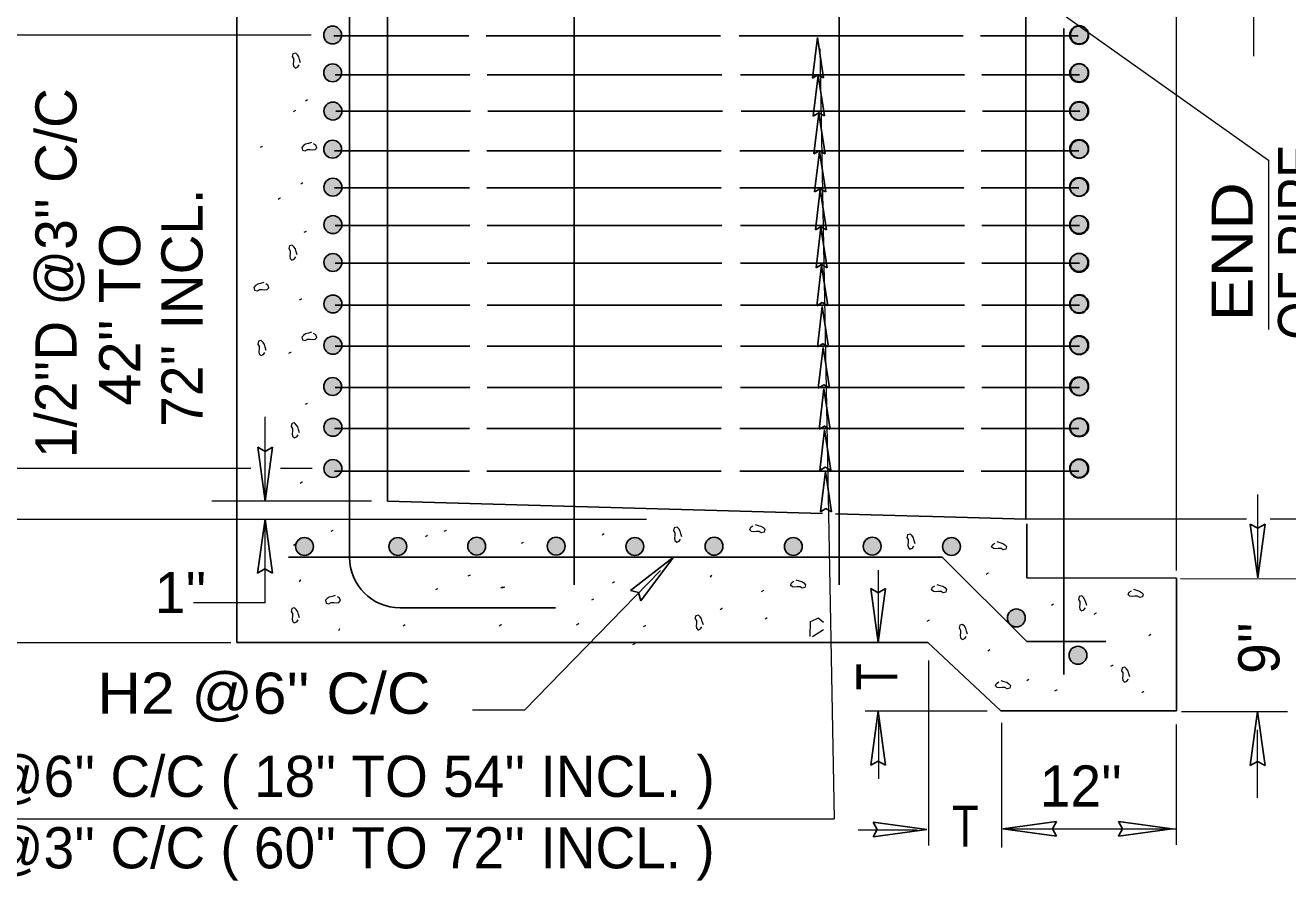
# Model space of a CAD drawing. Extents: x 83 to 453, y 268 to 558.
# Drawn here: x 210.64 to 250.56, y 305.92 to 332.96 of the extents above; entities that cross this region are included whole.
import ezdxf
from ezdxf.enums import TextEntityAlignment as Align

# ---------------------------------------------------------------- set-up
doc = ezdxf.new("R2010")
doc.units = 0
doc.header["$LTSCALE"] = 0.52
doc.layers.add('1', color=7, linetype='Continuous', lineweight=25)

msp = doc.modelspace()

# ---------------------------------------------------------------- hatches: boundary and pattern name
at = {"layer": '1'}
for points in [[(220.6448, 332.6463, 1), (220.079, 332.6463, 1)], [(243.684, 332.6463, 1), (244.2498, 332.6463, 1)], [(220.6449, 331.4523, 1), (220.0791, 331.4523, 1)], [(243.6839, 331.4523, 1), (244.2498, 331.4523, 1)], [(220.653, 330.2434, 1), (220.0872, 330.2434, 1)], [(243.6758, 330.2434, 1), (244.2417, 330.2434, 1)], [(220.6448, 329.0371, 1), (220.079, 329.0371, 1)], [(243.684, 329.0371, 1), (244.2498, 329.0371, 1)], [(220.653, 327.8366, 1), (220.0872, 327.8366, 1)], [(243.6758, 327.8366, 1), (244.2417, 327.8366, 1)], [(220.653, 326.6551, 1), (220.0872, 326.6551, 1)], [(243.6758, 326.6551, 1), (244.2417, 326.6551, 1)], [(220.653, 325.4581, 1), (220.0872, 325.4581, 1)], [(243.6758, 325.4581, 1), (244.2417, 325.4581, 1)], [(220.653, 324.1468, 1), (220.0872, 324.1468, 1)], [(243.6758, 324.1468, 1), (244.2417, 324.1468, 1)], [(220.653, 322.8411, 1), (220.0872, 322.8411, 1)], [(243.6758, 322.8411, 1), (244.2417, 322.8411, 1)], [(220.6448, 321.5377, 1), (220.079, 321.5377, 1)], [(243.684, 321.5377, 1), (244.2498, 321.5377, 1)], [(220.653, 320.2479, 1), (220.0872, 320.2479, 1)], [(243.6758, 320.2479, 1), (244.2417, 320.2479, 1)], [(220.653, 318.9453, 1), (220.0872, 318.9453, 1)], [(243.6758, 318.9453, 1), (244.2417, 318.9453, 1)], [(219.1875, 316.4817, 1), (219.7533, 316.4817, 1)], [(222.7062, 316.4817, 1), (222.1403, 316.4817, 1)], [(225.1988, 316.4899, 1), (224.6329, 316.4899, 1)], [(227.7093, 316.492, 1), (227.1434, 316.492, 1)], [(230.1996, 316.4817, 1), (229.6337, 316.4817, 1)], [(232.1367, 316.4898, 1), (232.7025, 316.4898, 1)], [(235.2084, 316.4817, 1), (234.6426, 316.4817, 1)], [(237.1375, 316.4899, 1), (237.7033, 316.4899, 1)], [(240.2091, 316.4817, 1), (239.6432, 316.4817, 1)], [(242.26, 314.2237, 1), (241.6942, 314.2237, 1)], [(244.2083, 313.0435, 1), (243.6425, 313.0435, 1)]]:
    msp.add_hatch(color=256, dxfattribs=at).paths.add_polyline_path(points)

# ---------------------------------------------------------------- linework, layer by layer
for p, q in [((217.3343, 313.4438), (217.3343, 344.6917)), ((222.0943, 317.9144), (222.0943, 344.6917)), ((227.9943, 344.1376), (227.9943, 315.2648)), ((236.375, 344.0273), (236.375, 315.2648)), ((220.8943, 340.8797), (220.8943, 316.1438)), ((242.275, 336.8518), (242.275, 317.3438)), ((220.4, 332.6221), (224.6642, 332.6221)), ((225.2119, 332.6221), (232.6275, 332.6221)), ((233.2173, 332.6221), (240.2957, 332.6221)), ((235.6858, 332.5674), (235.5338, 331.2872)), ((235.6858, 332.5674), (235.8847, 331.2936)), ((240.8434, 332.6221), (243.9288, 332.6221)), ((243.475, 332.8523), (243.475, 312.4357)), ((220.4397, 331.3913), (224.7039, 331.3913)), ((225.2516, 331.3913), (232.6672, 331.3913)), ((233.257, 331.3913), (240.3354, 331.3913)), ((235.7079, 331.3674), (235.5559, 330.0872)), ((235.7079, 331.3674), (235.9068, 330.0936)), ((240.8831, 331.3913), (243.9685, 331.3913)), ((220.4595, 330.2399), (224.7237, 330.2399)), ((225.2714, 330.2399), (232.687, 330.2399)), ((233.2768, 330.2399), (240.3552, 330.2399)), ((235.73, 330.1674), (235.578, 328.8872)), ((235.73, 330.1674), (235.9289, 328.8936)), ((240.9029, 330.2399), (243.9883, 330.2399)), ((220.4198, 328.9893), (224.6841, 328.9893)), ((225.2318, 328.9893), (232.6473, 328.9893)), ((233.2372, 328.9893), (240.3156, 328.9893)), ((235.7521, 328.9674), (235.6001, 327.6872)), ((235.7521, 328.9674), (235.951, 327.6936)), ((240.8632, 328.9893), (243.9487, 328.9893)), ((220.4198, 327.8181), (224.6841, 327.8181)), ((225.2318, 327.8181), (232.6473, 327.8181)), ((233.2372, 327.8181), (240.3156, 327.8181)), ((235.7742, 327.7674), (235.6222, 326.4872)), ((235.7742, 327.7674), (235.9731, 326.4936)), ((240.8632, 327.8181), (243.9487, 327.8181)), ((220.4397, 326.6269), (224.7039, 326.6269)), ((225.2516, 326.6269), (232.6672, 326.6269)), ((233.257, 326.6269), (240.3354, 326.6269)), ((235.7962, 326.5674), (235.6442, 325.2872)), ((235.7962, 326.5674), (235.9952, 325.2936)), ((240.8831, 326.6269), (243.9685, 326.6269)), ((220.4397, 325.4358), (224.7039, 325.4358)), ((225.2516, 325.4358), (232.6672, 325.4358)), ((233.257, 325.4358), (240.3354, 325.4358)), ((235.8183, 325.3674), (235.6663, 324.0872)), ((235.8183, 325.3674), (236.0172, 324.0936)), ((240.8831, 325.4358), (243.9685, 325.4358)), ((220.4397, 324.1058), (224.7039, 324.1058)), ((225.2516, 324.1058), (232.6672, 324.1058)), ((233.257, 324.1058), (240.3354, 324.1058)), ((240.8831, 324.1058), (243.9685, 324.1058)), ((235.8422, 324.0674), (235.6902, 322.7872)), ((235.8422, 324.0674), (236.0412, 322.7936)), ((220.4397, 322.8154), (224.7039, 322.8154)), ((225.2516, 322.8154), (232.6672, 322.8154)), ((233.257, 322.8154), (240.3354, 322.8154)), ((235.8662, 322.7674), (235.7142, 321.4872)), ((235.8662, 322.7674), (236.0651, 321.4936)), ((240.8831, 322.8154), (243.9685, 322.8154)), ((220.4397, 321.5052), (224.7039, 321.5052)), ((225.2516, 321.5052), (232.6672, 321.5052)), ((233.257, 321.5052), (240.3354, 321.5052)), ((235.8901, 321.4674), (235.7381, 320.1872)), ((235.8901, 321.4674), (236.089, 320.1936)), ((240.8831, 321.5052), (243.9685, 321.5052)), ((220.4198, 320.2149), (224.6841, 320.2149)), ((225.2318, 320.2149), (232.6473, 320.2149)), ((233.2372, 320.2149), (240.3156, 320.2149)), ((235.914, 320.1674), (235.762, 318.8872)), ((235.914, 320.1674), (236.1129, 318.8936)), ((240.8632, 320.2149), (243.9487, 320.2149)), ((218.2264, 317.9147), (217.9924, 319.6178)), ((218.2264, 317.9147), (218.4604, 319.6178)), ((220.4198, 318.865), (224.6841, 318.865)), ((225.2318, 318.865), (232.6473, 318.865)), ((233.2372, 318.865), (240.3156, 318.865)), ((235.9382, 318.8559), (235.7861, 317.5757)), ((235.9382, 318.8559), (236.1371, 317.5821)), ((240.8632, 318.865), (243.9487, 318.865)), ((235.8457, 317.5257), (222.0943, 317.9144)), ((218.2248, 317.3435), (217.9907, 315.6405)), ((218.2248, 317.3435), (218.4587, 315.6405)), ((239.2712, 317.4287), (236.2555, 317.5141)), ((242.275, 317.3438), (238.9588, 317.4376)), ((249.6076, 315.4877), (249.3736, 317.1907)), ((249.6076, 315.4877), (249.8416, 317.1907)), ((239.6345, 316.1438), (218.9637, 316.1438)), ((231.1396, 316.1392), (229.7739, 315.0952)), ((231.1396, 316.1392), (230.1061, 314.7656)), ((242.3039, 313.4744), (239.6345, 316.1438)), ((247.035, 311.2915), (247.035, 315.4847)), ((237.6097, 313.4479), (237.3757, 315.1509)), ((237.6097, 313.4479), (237.8437, 315.1509)), ((227.4069, 314.5438), (222.4943, 314.5438)), ((217.3343, 313.4438), (239.1753, 313.4438)), ((241.4819, 311.2915), (239.1753, 313.4438)), ((242.3039, 313.4744), (244.8063, 313.4744)), ((237.6097, 311.2732), (237.3757, 309.5702)), ((237.6097, 311.2732), (237.8437, 309.5702)), ((241.4819, 311.2915), (247.035, 311.2915)), ((249.6059, 311.2618), (249.3719, 309.5587)), ((249.6059, 311.2618), (249.8399, 309.5587)), ((239.1488, 307.5392), (237.4458, 307.7732)), ((241.5475, 307.5587), (243.2505, 307.7928)), ((246.9067, 307.5604), (245.2037, 307.7944)), ((239.1488, 307.5392), (237.4458, 307.3052)), ((241.5475, 307.5587), (243.2505, 307.3247)), ((246.9067, 307.5604), (245.2037, 307.3264))]:
    msp.add_line(p, q, dxfattribs=at)
at = {"layer": '1', "lineweight": 13}
for p, q in [((247.028, 336.7361), (247.028, 315.7188)), ((249.483, 331.9816), (249.483, 334.2788)), ((219.6825, 332.6454), (207.3576, 332.6454)), ((235.7657, 332.2151), (236.2132, 307.8752)), ((218.2256, 317.9144), (218.2256, 320.5828)), ((217.775, 318.9454), (207.5103, 318.9454)), ((219.7127, 318.9454), (218.7136, 318.9454)), ((249.6068, 315.6691), (249.6068, 318.1282)), ((221.5943, 317.9144), (216.5439, 317.9144)), ((199.0753, 317.3438), (230.2849, 317.3438)), ((218.2256, 314.702), (218.2256, 317.3438)), ((249.2582, 317.3438), (242.275, 317.3438)), ((266.2229, 317.3438), (250.0004, 317.3438)), ((237.6087, 315.735), (237.6087, 313.4626)), ((247.1712, 315.4701), (266.3678, 315.4445)), ((218.2256, 314.702), (215.9663, 314.702)), ((235.4591, 314.1215), (235.4493, 313.6371)), ((235.5327, 313.6362), (235.8757, 313.8605)), ((185.5078, 313.4438), (217.147, 313.4438)), ((239.2042, 312.8779), (239.2042, 307.0273)), ((237.1925, 311.292), (241.0551, 311.292)), ((237.6184, 311.0267), (237.6184, 309.1382)), ((247.195, 311.2675), (250.5512, 311.2675)), ((241.5101, 310.9054), (241.5101, 306.9665)), ((247.0281, 310.8578), (247.0281, 307.0577)), ((249.5917, 310.684), (249.5917, 308.5357)), ((201.2254, 307.8752), (236.2132, 307.8752)), ((236.9712, 307.5308), (238.8429, 307.5308)), ((241.5472, 307.5596), (247.0281, 307.5596))]:
    msp.add_line(p, q, dxfattribs=at)
for points in [[(242.8439, 333.7266), (249.9515, 328.6962), (249.9515, 323.3407)], [(219.3498, 331.7688), (219.3168, 331.8681), (219.2947, 331.9562), (219.2507, 332.0226), (219.1956, 332.0775), (219.1072, 332.0556), (219.0853, 331.9672), (219.1292, 331.9011), (219.1293, 331.8131), (219.1182, 331.7355), (219.1292, 331.6586), (219.1846, 331.6032), (219.2618, 331.6363), (219.3057, 331.7027)], [(219.5025, 330.5701), (219.5676, 330.6087), (219.5705, 330.6087)], [(219.1281, 330.2329), (219.1932, 330.2716), (219.1961, 330.2715)], [(218.0811, 329.0984), (218.1462, 329.1371), (218.1491, 329.137)], [(219.6951, 329.2496), (219.5957, 329.2167), (219.5077, 329.1946), (219.4412, 329.1506), (219.3863, 329.0954), (219.4082, 329.007), (219.4966, 328.9851), (219.5627, 329.0291), (219.6507, 329.0292), (219.7283, 329.0181), (219.8053, 329.0291), (219.8607, 329.0844), (219.8275, 329.1617), (219.7612, 329.2056)], [(219.3527, 327.9471), (219.4178, 327.9857), (219.4207, 327.9857)], [(218.6412, 327.4599), (218.7063, 327.4986), (218.7092, 327.4985)], [(219.4651, 326.4108), (219.5302, 326.4494), (219.5331, 326.4493)], [(219.2374, 325.6983), (219.2045, 325.7977), (219.1824, 325.8857), (219.1384, 325.9522), (219.0832, 326.0071), (218.9948, 325.9852), (218.9729, 325.8968), (219.0169, 325.8307), (219.017, 325.7427), (219.0059, 325.6651), (219.0169, 325.5882), (219.0722, 325.5327), (219.1495, 325.5659), (219.1934, 325.6322)], [(218.1813, 324.8262), (218.0819, 324.7933), (217.9938, 324.7712), (217.9274, 324.7272), (217.8725, 324.672), (217.8944, 324.5836), (217.9827, 324.5617), (218.0489, 324.6057), (218.1369, 324.6058), (218.2145, 324.5947), (218.2914, 324.6057), (218.3468, 324.661), (218.3137, 324.7382), (218.2473, 324.7822)], [(219.3153, 324.2748), (219.3804, 324.3135), (219.3833, 324.3134)], [(218.2598, 322.6796), (218.2269, 322.7789), (218.2048, 322.867), (218.1608, 322.9334), (218.1057, 322.9883), (218.0172, 322.9664), (217.9953, 322.8781), (218.0393, 322.8119), (218.0394, 322.7239), (218.0283, 322.6463), (218.0393, 322.5694), (218.0947, 322.514), (218.1719, 322.5472), (218.2158, 322.6135)], [(219.6952, 323.2542), (219.5958, 323.2212), (219.5077, 323.1992), (219.4413, 323.1552), (219.3864, 323.1), (219.4083, 323.0116), (219.4967, 322.9897), (219.5628, 323.0337), (219.6508, 323.0337), (219.7284, 323.0227), (219.8053, 323.0337), (219.8607, 323.089), (219.8276, 323.1662), (219.7612, 323.2102)], [(218.9783, 322.5886), (219.0433, 322.6273), (219.0462, 322.6272)], [(219.5025, 320.9773), (219.5676, 321.016), (219.5705, 321.0159)], [(219.3123, 320.0775), (219.2794, 320.1768), (219.2573, 320.2649), (219.2133, 320.3313), (219.1582, 320.3862), (219.0697, 320.3643), (219.0478, 320.276), (219.0918, 320.2098), (219.0919, 320.1218), (219.0808, 320.0442), (219.0918, 319.9673), (219.1472, 319.9119), (219.2244, 319.9451), (219.2683, 320.0114)], [(219.3367, 318.4817), (219.4017, 318.5203), (219.4047, 318.5202)], [(220.3127, 316.9623), (220.3777, 317.001), (220.3807, 317.0009)], [(223.8916, 316.9623), (223.9567, 317.001), (223.9596, 317.0009)], [(231.4047, 316.7822), (231.3717, 316.8816), (231.3497, 316.9697), (231.3057, 317.0361), (231.2505, 317.091), (231.1621, 317.0691), (231.1402, 316.9808), (231.1842, 316.9146), (231.1842, 316.8266), (231.1732, 316.749), (231.1842, 316.6721), (231.2395, 316.6167), (231.3167, 316.6498), (231.3607, 316.7162)], [(233.7147, 317.1784), (233.8141, 317.1453), (233.9022, 317.1234), (233.9686, 317.0794), (234.0237, 317.0241), (234.0016, 316.9359), (233.9136, 316.9138), (233.8471, 316.9579), (233.7591, 316.9578), (233.6817, 316.947), (233.6046, 316.9579), (233.5497, 317.0131), (233.5827, 317.0904), (233.6485, 317.1343)], [(219.1197, 316.5283), (219.1848, 316.5669), (219.1877, 316.5668)], [(223.2951, 316.7996), (223.3602, 316.8383), (223.3631, 316.8382)], [(226.3317, 316.5825), (226.3968, 316.6212), (226.3997, 316.6211)], [(228.8804, 316.8538), (228.9455, 316.8925), (228.9484, 316.8924)], [(238.7794, 316.5652), (238.7465, 316.6645), (238.7244, 316.7526), (238.6804, 316.819), (238.6252, 316.8739), (238.5368, 316.852), (238.5149, 316.7637), (238.5589, 316.6975), (238.559, 316.6095), (238.5479, 316.5319), (238.5589, 316.455), (238.6142, 316.3996), (238.6915, 316.4327), (238.7354, 316.4991)], [(241.3606, 316.6358), (241.4599, 316.6028), (241.5481, 316.5808), (241.6144, 316.5368), (241.6696, 316.4815), (241.6474, 316.3933), (241.5594, 316.3712), (241.4929, 316.4153), (241.4049, 316.4153), (241.3276, 316.4044), (241.2504, 316.4153), (241.1955, 316.4705), (241.2285, 316.5478), (241.2943, 316.5917)], [(230.7315, 315.7244), (226.4303, 311.3102), (224.7838, 311.3102)], [(219.3187, 315.3604), (219.3571, 315.4257), (219.3572, 315.4287)], [(224.6507, 315.5515), (224.7158, 315.5902), (224.7188, 315.5901)], [(229.2057, 315.3344), (229.2708, 315.3731), (229.2737, 315.373)], [(232.3126, 315.5103), (232.351, 315.5757), (232.3512, 315.5786)], [(235.0065, 315.4292), (235.1058, 315.3961), (235.194, 315.3742), (235.2603, 315.3302), (235.3155, 315.2748), (235.2933, 315.1867), (235.2053, 315.1646), (235.1388, 315.2087), (235.0508, 315.2086), (234.9735, 315.1977), (234.8963, 315.2087), (234.8414, 315.2638), (234.8744, 315.3412), (234.9402, 315.3851)], [(241.027, 315.6058), (241.0921, 315.6444), (241.095, 315.6443)], [(220.4439, 314.9353), (220.3446, 314.9024), (220.2565, 314.8803), (220.1901, 314.8363), (220.1352, 314.7812), (220.1571, 314.6927), (220.2454, 314.6708), (220.3116, 314.7148), (220.3996, 314.7149), (220.4772, 314.7038), (220.5541, 314.7148), (220.6095, 314.7702), (220.5763, 314.8474), (220.51, 314.8913)], [(223.6205, 315.1174), (223.6856, 315.1561), (223.6885, 315.156)], [(225.6811, 315.1717), (225.7462, 315.2103), (225.7491, 315.2102)], [(225.7352, 315.1717), (225.8003, 315.2103), (225.8032, 315.2102)], [(233.9234, 315.0632), (233.9885, 315.1018), (233.9914, 315.1017)], [(239.4627, 315.2792), (239.562, 315.2462), (239.6502, 315.2242), (239.7165, 315.1803), (239.7717, 315.1249), (239.7495, 315.0367), (239.6615, 315.0147), (239.595, 315.0587), (239.507, 315.0587), (239.4297, 315.0478), (239.3525, 315.0587), (239.2976, 315.1139), (239.3306, 315.1912), (239.3964, 315.2352)], [(244.202, 314.6117), (244.1691, 314.7111), (244.147, 314.7992), (244.103, 314.8656), (244.0478, 314.9205), (243.9594, 314.8986), (243.9375, 314.8102), (243.9815, 314.7441), (243.9816, 314.6561), (243.9705, 314.5785), (243.9815, 314.5016), (244.0368, 314.4462), (244.1141, 314.4793), (244.158, 314.5457)], [(245.6787, 315.1294), (245.7781, 315.0963), (245.8662, 315.0744), (245.9326, 315.0304), (245.9878, 314.9751), (245.9656, 314.8869), (245.8776, 314.8648), (245.8111, 314.9089), (245.7231, 314.9088), (245.6457, 314.898), (245.5686, 314.9089), (245.5137, 314.9641), (245.5467, 315.0414), (245.6125, 315.0853)], [(219.3123, 314.2319), (219.2794, 314.3313), (219.2573, 314.4193), (219.2133, 314.4857), (219.1582, 314.5407), (219.0697, 314.5188), (219.0478, 314.4304), (219.0918, 314.3642), (219.0919, 314.2763), (219.0808, 314.1987), (219.0918, 314.1217), (219.1472, 314.0663), (219.2244, 314.0995), (219.2683, 314.1658)], [(228.555, 314.7918), (228.6201, 314.8305), (228.623, 314.8304)], [(232.6139, 314.4951), (232.679, 314.5337), (232.6819, 314.5337)], [(243.0876, 314.6291), (243.1527, 314.6678), (243.1556, 314.6677)], [(232.0816, 314.0071), (232.0487, 314.1064), (232.0266, 314.1945), (231.9826, 314.2609), (231.9274, 314.3158), (231.839, 314.2939), (231.8171, 314.2056), (231.8611, 314.1394), (231.8612, 314.0514), (231.8501, 313.9738), (231.8611, 313.8969), (231.9164, 313.8415), (231.9937, 313.8747), (232.0376, 313.941)], [(234.0318, 314.1949), (234.0969, 314.2336), (234.0998, 314.2335)], [(235.8793, 314.078), (235.7127, 314.2207), (235.4922, 314.1105)], [(239.162, 314.1199), (239.2271, 314.1586), (239.23, 314.1585)], [(244.442, 314.3447), (244.5071, 314.3834), (244.51, 314.3833)], [(220.5543, 313.8241), (220.5927, 313.8894), (220.5929, 313.8923)], [(222.5902, 313.9779), (222.6552, 314.0166), (222.6582, 314.0165)], [(225.6268, 313.9779), (225.6919, 314.0166), (225.6948, 314.0165)], [(228.0724, 314.0103), (228.1375, 314.049), (228.1404, 314.0489)], [(230.1917, 313.9497), (230.2568, 313.9884), (230.2597, 313.9883)], [(240.4322, 313.7073), (240.3992, 313.8067), (240.3772, 313.8947), (240.3332, 313.9612), (240.278, 314.0161), (240.1896, 313.9942), (240.1677, 313.9058), (240.2117, 313.8397), (240.2117, 313.7517), (240.2007, 313.6741), (240.2117, 313.5972), (240.267, 313.5417), (240.3442, 313.5749), (240.3882, 313.6413)], [(229.8564, 313.381), (229.9215, 313.4197), (229.9244, 313.4196)], [(246.1645, 313.6703), (246.2296, 313.7089), (246.2325, 313.7088)], [(241.0718, 313.1832), (241.1369, 313.2218), (241.1398, 313.2217)], [(244.9663, 312.696), (245.0313, 312.7347), (245.0342, 312.7346)], [(245.5624, 312.3583), (245.5295, 312.4577), (245.5074, 312.5457), (245.4634, 312.6122), (245.4082, 312.6671), (245.3198, 312.6452), (245.2979, 312.5568), (245.3419, 312.4907), (245.342, 312.4027), (245.3309, 312.3251), (245.3419, 312.2482), (245.3972, 312.1927), (245.4745, 312.2259), (245.5184, 312.2922)], [(241.4847, 312.2441), (241.5841, 312.211), (241.6722, 312.1891), (241.7386, 312.1451), (241.7937, 312.0897), (241.7716, 312.0016), (241.6836, 311.9795), (241.6171, 312.0236), (241.5291, 312.0235), (241.4518, 312.0127), (241.3746, 312.0236), (241.3197, 312.0788), (241.3527, 312.1561), (241.4185, 312.2)], [(242.3075, 312.2463), (242.3726, 312.285), (242.3755, 312.2849)], [(243.196, 311.9159), (243.2611, 311.9546), (243.264, 311.9545)], [(245.9398, 311.8716), (246.0049, 311.9102), (246.0078, 311.9102)]]:
    msp.add_lwpolyline(points, dxfattribs=at)
at = {"layer": '1'}
for points in [[(235.8847, 331.2936), (235.7057, 331.3892), (235.5338, 331.2872)], [(235.9068, 330.0936), (235.7277, 330.1892), (235.5559, 330.0872)], [(235.9289, 328.8936), (235.7498, 328.9892), (235.578, 328.8872)], [(235.951, 327.6936), (235.7719, 327.7892), (235.6001, 327.6872)], [(235.9731, 326.4936), (235.794, 326.5892), (235.6222, 326.4872)], [(235.9952, 325.2936), (235.8161, 325.3892), (235.6442, 325.2872)], [(236.0172, 324.0936), (235.8382, 324.1892), (235.6663, 324.0872)], [(236.0412, 322.7936), (235.8621, 322.8892), (235.6902, 322.7872)], [(236.0651, 321.4936), (235.886, 321.5892), (235.7142, 321.4872)], [(236.089, 320.1936), (235.9099, 320.2892), (235.7381, 320.1872)], [(217.9924, 319.6178), (218.2288, 319.486), (218.4604, 319.6178)], [(236.1129, 318.8936), (235.9338, 318.9892), (235.762, 318.8872)], [(236.1371, 317.5821), (235.958, 317.6777), (235.7861, 317.5757)], [(242.3106, 317.2014), (242.3106, 315.4911), (247.035, 315.4847)], [(249.3736, 317.1907), (249.61, 317.0589), (249.8416, 317.1907)], [(218.4587, 315.6405), (218.2223, 315.7722), (217.9907, 315.6405)], [(230.1061, 314.7656), (230.0311, 315.0256), (229.7739, 315.0952)], [(237.8437, 315.1509), (237.6072, 315.0192), (237.3757, 315.1509)], [(237.8437, 309.5702), (237.6072, 309.702), (237.3757, 309.5702)], [(249.8399, 309.5587), (249.6035, 309.6905), (249.3719, 309.5587)], [(237.4458, 307.7732), (237.5776, 307.5367), (237.4458, 307.3052)], [(243.2505, 307.7928), (243.1188, 307.5563), (243.2505, 307.3247)], [(245.2037, 307.3264), (245.3354, 307.5628), (245.2037, 307.7944)]]:
    msp.add_lwpolyline(points, dxfattribs=at)
for centre, radius in [((220.3619, 332.6463), 0.2829), ((243.9635, 332.6454), 0.2978), ((243.9669, 332.6463), 0.2829), ((220.362, 331.4523), 0.2829), ((243.9635, 331.4454), 0.2978), ((243.9668, 331.4523), 0.2829), ((220.3701, 330.2434), 0.2829), ((243.9635, 330.2454), 0.2978), ((243.9587, 330.2434), 0.2829), ((220.3619, 329.0371), 0.2829), ((243.9635, 329.0454), 0.2978), ((243.9669, 329.0371), 0.2829), ((220.3701, 327.8366), 0.2829), ((243.9635, 327.8454), 0.2978), ((243.9587, 327.8366), 0.2829), ((220.3701, 326.6551), 0.2829), ((243.9635, 326.6454), 0.2978), ((243.9587, 326.6551), 0.2829), ((220.3701, 325.4581), 0.2829), ((243.9635, 325.4454), 0.2978), ((243.9587, 325.4581), 0.2829), ((220.3701, 324.1468), 0.2829), ((243.9635, 324.1454), 0.2978), ((243.9587, 324.1468), 0.2829), ((220.3701, 322.8411), 0.2829), ((243.9635, 322.8454), 0.2978), ((243.9587, 322.8411), 0.2829), ((220.3619, 321.5377), 0.2829), ((243.9635, 321.5454), 0.2978), ((243.9669, 321.5377), 0.2829), ((220.3701, 320.2479), 0.2829), ((243.9635, 320.2454), 0.2978), ((243.9587, 320.2479), 0.2829), ((220.3701, 318.9453), 0.2829), ((243.9635, 318.9454), 0.2978), ((243.9587, 318.9453), 0.2829), ((219.4704, 316.4817), 0.2829), ((222.4232, 316.4817), 0.2829), ((224.9158, 316.4899), 0.2829), ((227.4263, 316.492), 0.2829), ((229.9167, 316.4817), 0.2829), ((232.4196, 316.4898), 0.2829), ((234.9255, 316.4817), 0.2829), ((237.4204, 316.4899), 0.2829), ((239.9262, 316.4817), 0.2829), ((241.9771, 314.2237), 0.2829), ((243.9254, 313.0435), 0.2829)]:
    msp.add_circle(centre, radius, dxfattribs=at)
msp.add_arc((222.4943, 316.1438), 1.6, 180, 270, dxfattribs=at)

# ---------------------------------------------------------------- texts
for s, p in [("1/2''D @3'' C/C", (212.2643, 319.2752)), ("  72'' INCL.", (216.2474, 319.2977))]:
    msp.add_text(s, height=1.3, rotation=90, dxfattribs=at).set_placement(p)
for s, width, p in [('OF PIPE', 0.9, (251.5491, 323.0118)), (' END ', 1.2, (249.4491, 323.0118)), ("  42'' TO", 1.05, (214.2799, 319.9181))]:
    msp.add_text(s, height=1.3, rotation=90, dxfattribs=dict(at, width=width)).set_placement(p)
for s, p in [("1''", (215.5562, 314.3751)), ("12''", (244.0187, 308.2628))]:
    msp.add_text(s, height=1.3, dxfattribs=at).set_placement(p, align=Align.CENTER)
msp.add_text("9''", height=1.3, rotation=90, dxfattribs=at).set_placement((250.2922, 313.2699), align=Align.CENTER)
at = {"layer": '1', "width": 1.1}
msp.add_text("H2 @6'' C/C", height=1.3, dxfattribs=at).set_placement((212.922, 311.1939))
at = {"layer": '1', "width": 0.8}
msp.add_text('T', height=1.3, rotation=90, dxfattribs=at).set_placement((238.2183, 312.3642), align=Align.CENTER)
at = {"layer": '1'}
for s, p in [("H1-1/2''D @6'' C/C ( 18'' TO 54'' INCL. )", (201.8402, 308.5681)), ("H1-1/2''D @3'' C/C ( 60'' TO 72'' INCL. )", (201.8372, 306.3088))]:
    msp.add_text(s, height=1.3, dxfattribs=at).set_placement(p)
at = {"layer": '1', "width": 0.8}
msp.add_text('T', height=1.3, dxfattribs=at).set_placement((240.3647, 306.9922), align=Align.CENTER)

doc.saveas('drawing.dxf')
